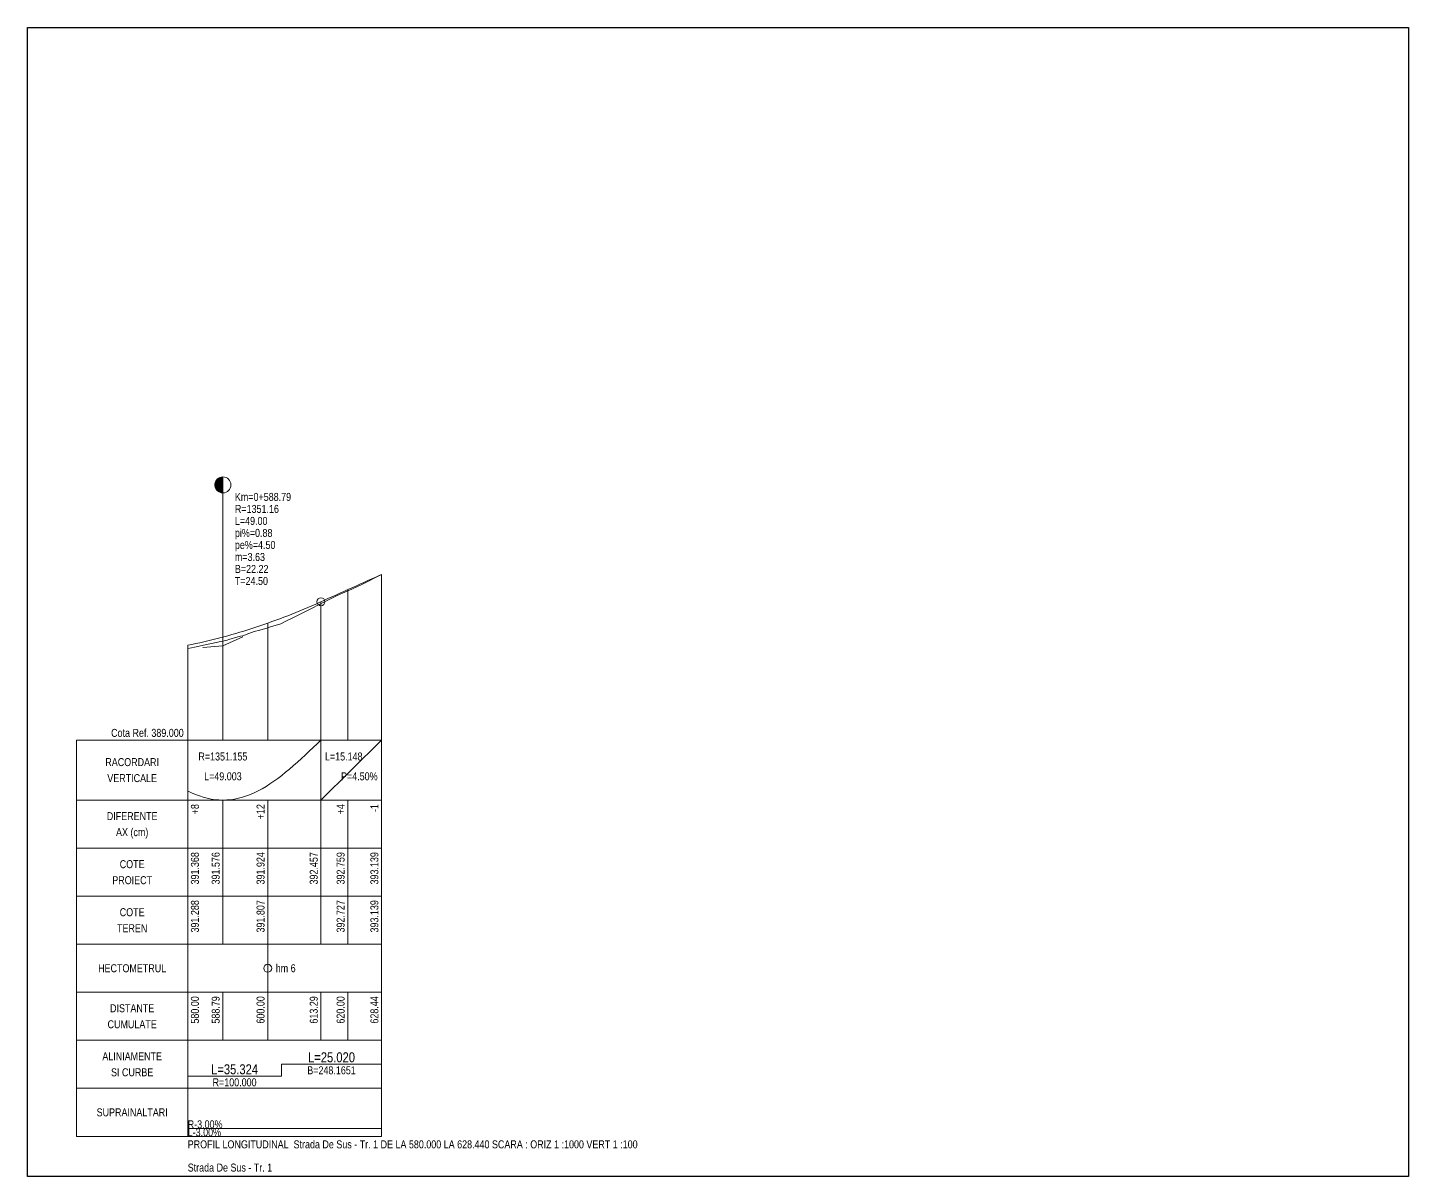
# Model space of a CAD drawing. Extents: x -600 to 1621, y -3670 to 287.
# Drawn here: x 853.6 to 1198.6, y -1835 to -1548 of the extents above; entities that cross this region are included whole.
import ezdxf
from ezdxf.enums import TextEntityAlignment as Align

# ---------------------------------------------------------------- set-up
doc = ezdxf.new("R2010")
doc.units = 0
doc.layers.add('ARD-No Plot', color=7, linetype='Continuous', lineweight=0, plot=False)
doc.layers.add('Cartus', color=8, linetype='Continuous')
for name, color, linetype, lineweight in [('L-C. Ref', 7, 'Continuous', 0), ('L-cote-ex', 7, 'Continuous', 0), ('L-Cote-Pr', 7, 'Continuous', 0), ('L-Curbe', 7, 'Continuous', 0), ('L-Cut-Fill', 7, 'Continuous', 0), ('L-Design', 7, 'Continuous', 0), ('L-Exist', 7, 'Continuous', 0), ('L-LINES', 7, 'Continuous', 0), ('L-Pante-Tran', 7, 'Continuous', 0), ('L-rac-Vert', 7, 'Continuous', 0), ('L-TEXT', 7, 'Continuous', 0)]:
    doc.layers.add(name, color=color, linetype=linetype, lineweight=lineweight)
doc.styles.add('Arial', font='arial.ttf', dxfattribs={"width": 0.8})

# ---------------------------------------------------------------- blocks, each defined once
blk = doc.blocks.new('A3_TRANSV_ALIN_TIRENA')
at = {"layer": 'Cartus'}
blk.add_lwpolyline([(0, 0), (0, 287), (345, 287), (345, 0)], close=True, dxfattribs=at)

msp = doc.modelspace()

# ---------------------------------------------------------------- linework, layer by layer
at = {"layer": 'L-Curbe'}
for p, q in [((917.05, -1810.04), (917.05, -1807.04)), ((917.05, -1807.04), (942.07, -1807.04)), ((893.63, -1810.04), (917.05, -1810.04))]:
    msp.add_line(p, q, dxfattribs=at)
at = {"layer": 'L-Design'}
msp.add_lwpolyline([(893.63, -1702.36), (894.63, -1702.16), (895.63, -1701.94), (896.63, -1701.72), (897.63, -1701.49), (898.63, -1701.25), (899.63, -1701.01), (900.63, -1700.76), (901.63, -1700.5), (902.42, -1700.29), (902.63, -1700.23), (903.63, -1699.96), (904.63, -1699.67), (905.63, -1699.39), (906.63, -1699.09), (907.63, -1698.79), (908.63, -1698.47), (909.63, -1698.16), (910.63, -1697.83), (911.63, -1697.5), (912.63, -1697.16), (913.63, -1696.81), (914.63, -1696.45), (915.63, -1696.09), (916.63, -1695.72), (917.63, -1695.34), (918.63, -1694.96), (919.63, -1694.56), (920.63, -1694.16), (921.63, -1693.76), (922.63, -1693.34), (923.63, -1692.92), (924.63, -1692.49), (925.63, -1692.05), (926.63, -1691.61), (926.92, -1691.48), (927.63, -1691.16), (928.63, -1690.71), (929.63, -1690.26), (930.63, -1689.81), (931.63, -1689.36), (932.63, -1688.91), (933.63, -1688.46), (934.63, -1688.01), (935.63, -1687.56), (936.63, -1687.11), (937.63, -1686.66), (938.63, -1686.21), (939.63, -1685.76), (940.63, -1685.3), (941.63, -1684.85), (942.07, -1684.66)], dxfattribs=at)
at = {"layer": 'L-Exist'}
for p, q in [((937.17, -1687.15), (942.07, -1684.66)), ((942.07, -1684.66), (942.07, -1684.66)), ((942.07, -1684.66), (942.07, -1684.66)), ((920.08, -1695.43), (930.94, -1689.92)), ((930.94, -1689.92), (933.63, -1688.77)), ((933.63, -1688.77), (933.74, -1688.72)), ((933.74, -1688.72), (937.17, -1687.15)), ((914.33, -1697.77), (916.93, -1696.99)), ((916.93, -1696.99), (917.05, -1696.93)), ((917.05, -1696.93), (918.12, -1696.34)), ((918.12, -1696.34), (920.08, -1695.43)), ((903.92, -1700.94), (906.18, -1700.27)), ((906.18, -1700.27), (906.83, -1700.07)), ((906.83, -1700.07), (907.39, -1699.96)), ((907.39, -1699.96), (908.9, -1699.42)), ((908.9, -1699.42), (910.22, -1698.95)), ((910.22, -1698.95), (911.61, -1698.56)), ((911.61, -1698.56), (913.63, -1697.98)), ((913.63, -1697.98), (914.33, -1697.77)), ((893.63, -1703.16), (894.54, -1702.99)), ((894.54, -1702.99), (895.31, -1702.84)), ((895.31, -1702.84), (898.03, -1702.26)), ((898.03, -1702.26), (900.74, -1701.66)), ((900.74, -1701.66), (903.46, -1701.05)), ((903.46, -1701.05), (903.92, -1700.94))]:
    msp.add_line(p, q, dxfattribs=at)
at = {"layer": 'L-LINES'}
for p, q in [((942.07, -1726.04), (942.07, -1684.66)), ((933.63, -1726.04), (933.63, -1688.46)), ((926.92, -1726.04), (926.92, -1691.48)), ((913.63, -1726.04), (913.63, -1696.81)), ((902.42, -1726.04), (902.42, -1700.29)), ((893.63, -1726.04), (893.63, -1702.36)), ((865.87, -1741.04), (865.87, -1726.04)), ((865.87, -1726.04), (893.63, -1726.04)), ((893.63, -1726.04), (942.07, -1726.04)), ((893.63, -1741.04), (893.63, -1726.04)), ((942.07, -1741.04), (942.07, -1726.04)), ((865.87, -1753.04), (865.87, -1741.04)), ((865.87, -1741.04), (893.63, -1741.04)), ((893.63, -1741.04), (865.87, -1741.04)), ((893.63, -1741.04), (942.07, -1741.04)), ((893.63, -1753.04), (893.63, -1741.04)), ((893.63, -1741.04), (942.07, -1741.04)), ((893.63, -1753.04), (893.63, -1741.04)), ((902.42, -1753.04), (902.42, -1741.04)), ((913.63, -1753.04), (913.63, -1741.04)), ((926.92, -1753.04), (926.92, -1741.04)), ((933.63, -1753.04), (933.63, -1741.04)), ((942.07, -1753.04), (942.07, -1741.04)), ((942.07, -1753.04), (942.07, -1741.04)), ((865.87, -1765.04), (865.87, -1753.04)), ((865.87, -1753.04), (893.63, -1753.04)), ((893.63, -1753.04), (865.87, -1753.04)), ((893.63, -1753.04), (942.07, -1753.04)), ((893.63, -1753.04), (942.07, -1753.04)), ((893.63, -1765.04), (893.63, -1753.04)), ((902.42, -1765.04), (902.42, -1753.04)), ((913.63, -1765.04), (913.63, -1753.04)), ((926.92, -1765.04), (926.92, -1753.04)), ((933.63, -1765.04), (933.63, -1753.04)), ((942.07, -1765.04), (942.07, -1753.04)), ((865.87, -1777.04), (865.87, -1765.04)), ((865.87, -1765.04), (893.63, -1765.04)), ((893.63, -1765.04), (865.87, -1765.04)), ((893.63, -1765.04), (942.07, -1765.04)), ((893.63, -1765.04), (942.07, -1765.04)), ((893.63, -1777.04), (893.63, -1765.04)), ((902.42, -1777.04), (902.42, -1765.04)), ((913.63, -1777.04), (913.63, -1765.04)), ((926.92, -1777.04), (926.92, -1765.04)), ((933.63, -1777.04), (933.63, -1765.04)), ((942.07, -1777.04), (942.07, -1765.04)), ((865.87, -1789.04), (865.87, -1777.04)), ((865.87, -1777.04), (893.63, -1777.04)), ((893.63, -1777.04), (865.87, -1777.04)), ((893.63, -1777.04), (942.07, -1777.04)), ((893.63, -1789.04), (893.63, -1777.04)), ((893.63, -1777.04), (942.07, -1777.04)), ((913.63, -1789.04), (913.63, -1777.04)), ((942.07, -1789.04), (942.07, -1777.04)), ((865.87, -1801.04), (865.87, -1789.04)), ((865.87, -1789.04), (893.63, -1789.04)), ((893.63, -1789.04), (865.87, -1789.04)), ((893.63, -1789.04), (942.07, -1789.04)), ((893.63, -1789.04), (942.07, -1789.04)), ((893.63, -1801.04), (893.63, -1789.04)), ((902.42, -1801.04), (902.42, -1789.04)), ((913.63, -1801.04), (913.63, -1789.04)), ((926.92, -1801.04), (926.92, -1789.04)), ((933.63, -1801.04), (933.63, -1789.04)), ((942.07, -1801.04), (942.07, -1789.04)), ((865.87, -1813.04), (865.87, -1801.04)), ((865.87, -1801.04), (893.63, -1801.04)), ((893.63, -1801.04), (865.87, -1801.04)), ((893.63, -1801.04), (942.07, -1801.04)), ((893.63, -1813.04), (893.63, -1801.04)), ((893.63, -1801.04), (942.07, -1801.04)), ((942.07, -1813.04), (942.07, -1801.04)), ((865.87, -1825.04), (865.87, -1813.04)), ((865.87, -1813.04), (893.63, -1813.04)), ((893.63, -1813.04), (865.87, -1813.04)), ((893.63, -1813.04), (942.07, -1813.04)), ((893.63, -1825.04), (893.63, -1813.04)), ((893.63, -1813.04), (942.07, -1813.04)), ((942.07, -1825.04), (942.07, -1813.04)), ((893.63, -1825.04), (865.87, -1825.04)), ((893.63, -1825.04), (942.07, -1825.04))]:
    msp.add_line(p, q, dxfattribs=at)
msp.add_circle((913.63, -1783.04), 1, dxfattribs=at)
at = {"layer": 'L-Pante-Tran'}
for p, q in [((893.63, -1823.04), (913.63, -1823.04)), ((893.63, -1823.04), (913.63, -1823.04)), ((913.63, -1823.04), (933.63, -1823.04)), ((913.63, -1823.04), (933.63, -1823.04)), ((933.63, -1823.04), (942.07, -1823.04)), ((933.63, -1823.04), (942.07, -1823.04))]:
    msp.add_line(p, q, dxfattribs=at)
at = {"layer": 'L-rac-Vert'}
for p, q in [((900.42, -1662.13), (900.42, -1662.44)), ((900.42, -1662.21), (900.42, -1662.37)), ((900.43, -1662.05), (900.43, -1662.52)), ((900.44, -1661.97), (900.44, -1662.6)), ((900.46, -1661.9), (900.46, -1662.68)), ((900.47, -1661.82), (900.47, -1662.75)), ((900.49, -1661.74), (900.49, -1662.83)), ((900.51, -1661.67), (900.51, -1662.91)), ((900.54, -1661.59), (900.54, -1662.98)), ((900.57, -1661.52), (900.57, -1663.05)), ((900.6, -1661.45), (900.6, -1663.12)), ((900.63, -1661.38), (900.63, -1663.2)), ((900.67, -1661.31), (900.67, -1663.26)), ((900.71, -1661.24), (900.71, -1663.33)), ((900.75, -1661.18), (900.75, -1663.4)), ((900.8, -1661.11), (900.8, -1663.46)), ((900.85, -1661.05), (900.85, -1663.53)), ((900.9, -1660.99), (900.9, -1663.59)), ((900.95, -1660.93), (900.95, -1663.64)), ((901, -1660.87), (901, -1663.7)), ((901.06, -1660.82), (901.06, -1663.76)), ((901.12, -1660.77), (901.12, -1663.81)), ((901.18, -1660.72), (901.18, -1663.86)), ((901.24, -1660.67), (901.24, -1663.91)), ((901.31, -1660.62), (901.31, -1663.95)), ((901.37, -1660.58), (901.37, -1663.99)), ((901.44, -1660.54), (901.44, -1664.03)), ((901.51, -1660.51), (901.51, -1664.07)), ((901.58, -1660.47), (901.58, -1664.1)), ((901.65, -1660.44), (901.65, -1664.13)), ((901.72, -1660.41), (901.72, -1664.16)), ((901.8, -1660.39), (901.8, -1664.19)), ((901.87, -1660.36), (901.87, -1664.21)), ((901.95, -1660.34), (901.95, -1664.23)), ((902.03, -1660.33), (902.03, -1664.25)), ((902.1, -1660.31), (902.1, -1664.26)), ((902.18, -1660.3), (902.18, -1664.27)), ((902.26, -1660.29), (902.26, -1664.28)), ((902.34, -1660.29), (902.34, -1664.29)), ((902.42, -1702.51), (902.42, -1660.29)), ((902.42, -1702.51), (907.42, -1700.26)), ((897.42, -1702.95), (902.42, -1702.51)), ((924.96, -1727.92), (923.98, -1728.85)), ((925.94, -1726.99), (924.96, -1727.92)), ((926.92, -1726.04), (925.94, -1726.99)), ((926.92, -1741.04), (926.92, -1726.04)), ((926.92, -1741.04), (942.07, -1726.04)), ((942.07, -1741.04), (942.07, -1726.04)), ((942.07, -1726.99), (942.07, -1726.04)), ((942.07, -1727.92), (942.07, -1726.99)), ((942.07, -1728.85), (942.07, -1727.92)), ((921.04, -1731.57), (920.06, -1732.43)), ((922.02, -1730.68), (921.04, -1731.57)), ((923, -1729.77), (922.02, -1730.68)), ((923.98, -1728.85), (923, -1729.77)), ((942.07, -1729.77), (942.07, -1728.85)), ((942.07, -1730.68), (942.07, -1729.77)), ((942.07, -1731.57), (942.07, -1730.68)), ((942.07, -1732.43), (942.07, -1731.57)), ((917.12, -1734.86), (916.14, -1735.61)), ((918.1, -1734.08), (917.12, -1734.86)), ((919.08, -1733.27), (918.1, -1734.08)), ((920.06, -1732.43), (919.08, -1733.27)), ((942.07, -1733.27), (942.07, -1732.43)), ((942.07, -1734.08), (942.07, -1733.27)), ((942.07, -1734.86), (942.07, -1734.08)), ((942.07, -1735.61), (942.07, -1734.86)), ((894.58, -1739.19), (893.6, -1738.71)), ((911.24, -1738.71), (910.26, -1739.19)), ((912.22, -1738.18), (911.24, -1738.71)), ((913.2, -1737.6), (912.22, -1738.18)), ((914.18, -1736.98), (913.2, -1737.6)), ((915.16, -1736.31), (914.18, -1736.98)), ((916.14, -1735.61), (915.16, -1736.31)), ((942.07, -1736.31), (942.07, -1735.61)), ((942.07, -1736.98), (942.07, -1736.31)), ((942.07, -1737.6), (942.07, -1736.98)), ((942.07, -1738.18), (942.07, -1737.6)), ((942.07, -1738.71), (942.07, -1738.18)), ((942.07, -1739.19), (942.07, -1738.71)), ((895.56, -1739.62), (894.58, -1739.19)), ((896.54, -1739.99), (895.56, -1739.62)), ((897.52, -1740.31), (896.54, -1739.99)), ((898.5, -1740.57), (897.52, -1740.31)), ((899.48, -1740.78), (898.5, -1740.57)), ((900.46, -1740.93), (899.48, -1740.78)), ((901.44, -1741.01), (900.46, -1740.93)), ((902.42, -1741.04), (901.44, -1741.01)), ((903.4, -1741.01), (902.42, -1741.04)), ((904.38, -1740.93), (903.4, -1741.01)), ((905.36, -1740.78), (904.38, -1740.93)), ((906.34, -1740.57), (905.36, -1740.78)), ((907.32, -1740.31), (906.34, -1740.57)), ((908.3, -1739.99), (907.32, -1740.31)), ((909.28, -1739.62), (908.3, -1739.99)), ((910.26, -1739.19), (909.28, -1739.62)), ((942.07, -1739.62), (942.07, -1739.19)), ((942.07, -1739.99), (942.07, -1739.62)), ((942.07, -1740.31), (942.07, -1739.99)), ((942.07, -1740.57), (942.07, -1740.31)), ((942.07, -1740.78), (942.07, -1740.57)), ((942.07, -1740.93), (942.07, -1740.78)), ((942.07, -1741.01), (942.07, -1740.93))]:
    msp.add_line(p, q, dxfattribs=at)
for centre, radius in [((902.42, -1662.29), 2), ((926.92, -1691.48), 1)]:
    msp.add_circle(centre, radius, dxfattribs=at)

# ---------------------------------------------------------------- block references
at = {"layer": 'L-LINES'}
msp.add_blockref('A3_TRANSV_ALIN_TIRENA', (853.63, -1835.04), dxfattribs=at)

# ---------------------------------------------------------------- texts
at = {"layer": 'ARD-No Plot', "style": 'Arial', "width": 0.8}
msp.add_text('Strada De Sus - Tr. 1', height=2, dxfattribs=at).set_placement((893.63, -1833.84))
at = {"layer": 'L-C. Ref', "style": 'Arial', "width": 0.8}
msp.add_text('Cota Ref. 389.000', height=2, dxfattribs=at).set_placement((892.63, -1725.24), align=Align.RIGHT)
at = {"layer": 'L-cote-ex', "style": 'Arial', "width": 0.8}
for s, p in [('391.288', (896.43, -1766.04)), ('391.807', (912.83, -1766.04)), ('392.727', (932.83, -1766.04)), ('393.139', (941.27, -1766.04)), ('393.139', (941.27, -1766.04)), ('393.139', (941.27, -1766.04))]:
    msp.add_text(s, height=2, rotation=90, dxfattribs=at).set_placement(p, align=Align.RIGHT)
at = {"layer": 'L-Cote-Pr', "style": 'Arial', "width": 0.8}
for s, p in [('COTE', (879.75, -1758.04)), ('PROIECT', (879.75, -1762.04))]:
    msp.add_text(s, height=2, dxfattribs=at).set_placement(p, align=Align.CENTER)
for s, p in [('391.368', (896.43, -1754.04)), ('391.576', (901.62, -1754.04)), ('391.924', (912.83, -1754.04)), ('392.457', (926.12, -1754.04)), ('392.759', (932.83, -1754.04)), ('393.139', (941.27, -1754.04))]:
    msp.add_text(s, height=2, rotation=90, dxfattribs=at).set_placement(p, align=Align.RIGHT)
at = {"layer": 'L-Cut-Fill', "style": 'Arial', "width": 0.8}
for s, p in [('+8', (896.43, -1742.04)), ('+12', (912.83, -1742.04)), ('+4', (932.83, -1742.04)), ('-1', (941.27, -1742.04))]:
    msp.add_text(s, height=2, rotation=90, dxfattribs=at).set_placement(p, align=Align.RIGHT)
for s, p in [('DIFERENTE', (879.75, -1746.04)), ('AX (cm)', (879.75, -1750.04))]:
    msp.add_text(s, height=2, dxfattribs=at).set_placement(p, align=Align.CENTER)
at = {"layer": 'L-rac-Vert', "style": 'Arial', "width": 0.8}
for s, p in [('Km=0+588.79', (905.42, -1666.29)), ('R=1351.16', (905.42, -1669.29)), ('pi%=0.88', (905.42, -1675.29)), ('L=49.00', (905.42, -1672.29)), ('pe%=4.50', (905.42, -1678.29)), ('m=3.63', (905.42, -1681.29)), ('B=22.22', (905.42, -1684.29)), ('T=24.50', (905.42, -1687.29)), ('L=15.148', (927.92, -1731.14))]:
    msp.add_text(s, height=2, dxfattribs=at).set_placement(p)
for s, p in [('RACORDARI', (879.75, -1732.54)), ('R=1351.155', (902.42, -1731.14)), ('VERTICALE', (879.75, -1736.54)), ('L=49.003', (902.42, -1736.09))]:
    msp.add_text(s, height=2, dxfattribs=at).set_placement(p, align=Align.CENTER)
msp.add_text('P=4.50%', height=2, dxfattribs=at).set_placement((941.07, -1736.09), align=Align.RIGHT)
at = {"layer": 'L-TEXT', "style": 'Arial', "width": 0.8}
for s, p in [('COTE', (879.75, -1770.04)), ('TEREN', (879.75, -1774.04)), ('HECTOMETRUL', (879.75, -1784.04)), ('DISTANTE', (879.75, -1794.04)), ('CUMULATE', (879.75, -1798.04)), ('ALINIAMENTE', (879.75, -1806.04)), ('SI CURBE', (879.75, -1810.04)), ('SUPRAINALTARI', (879.75, -1820.04))]:
    msp.add_text(s, height=2, dxfattribs=at).set_placement(p, align=Align.CENTER)
for s, p in [('hm 6', (915.63, -1784.04)), ('R-3.00%', (893.63, -1823.04)), ('L-3.00%', (893.63, -1825.04)), ('PROFIL LONGITUDINAL  Strada De Sus - Tr. 1 DE LA 580.000 LA 628.440 SCARA : ORIZ 1 :1000 VERT 1 :100', (893.63, -1828.04))]:
    msp.add_text(s, height=2, dxfattribs=at).set_placement(p)
for s, p in [('580.00', (896.43, -1790.04)), ('588.79', (901.62, -1790.04)), ('600.00', (912.83, -1790.04)), ('613.29', (926.12, -1790.04)), ('620.00', (932.83, -1790.04)), ('628.44', (941.27, -1790.04))]:
    msp.add_text(s, height=2, rotation=90, dxfattribs=at).set_placement(p, align=Align.RIGHT)
for s, height, p in [('L=25.020', 2.5, (929.56, -1806.54)), ('L=35.324', 2.5, (905.34, -1809.54)), ('B=248.1651', 2, (929.56, -1809.54)), ('R=100.000', 2, (905.34, -1812.54))]:
    msp.add_text(s, height=height, rotation=0, dxfattribs=at).set_placement(p, align=Align.CENTER)

doc.saveas('drawing.dxf')
